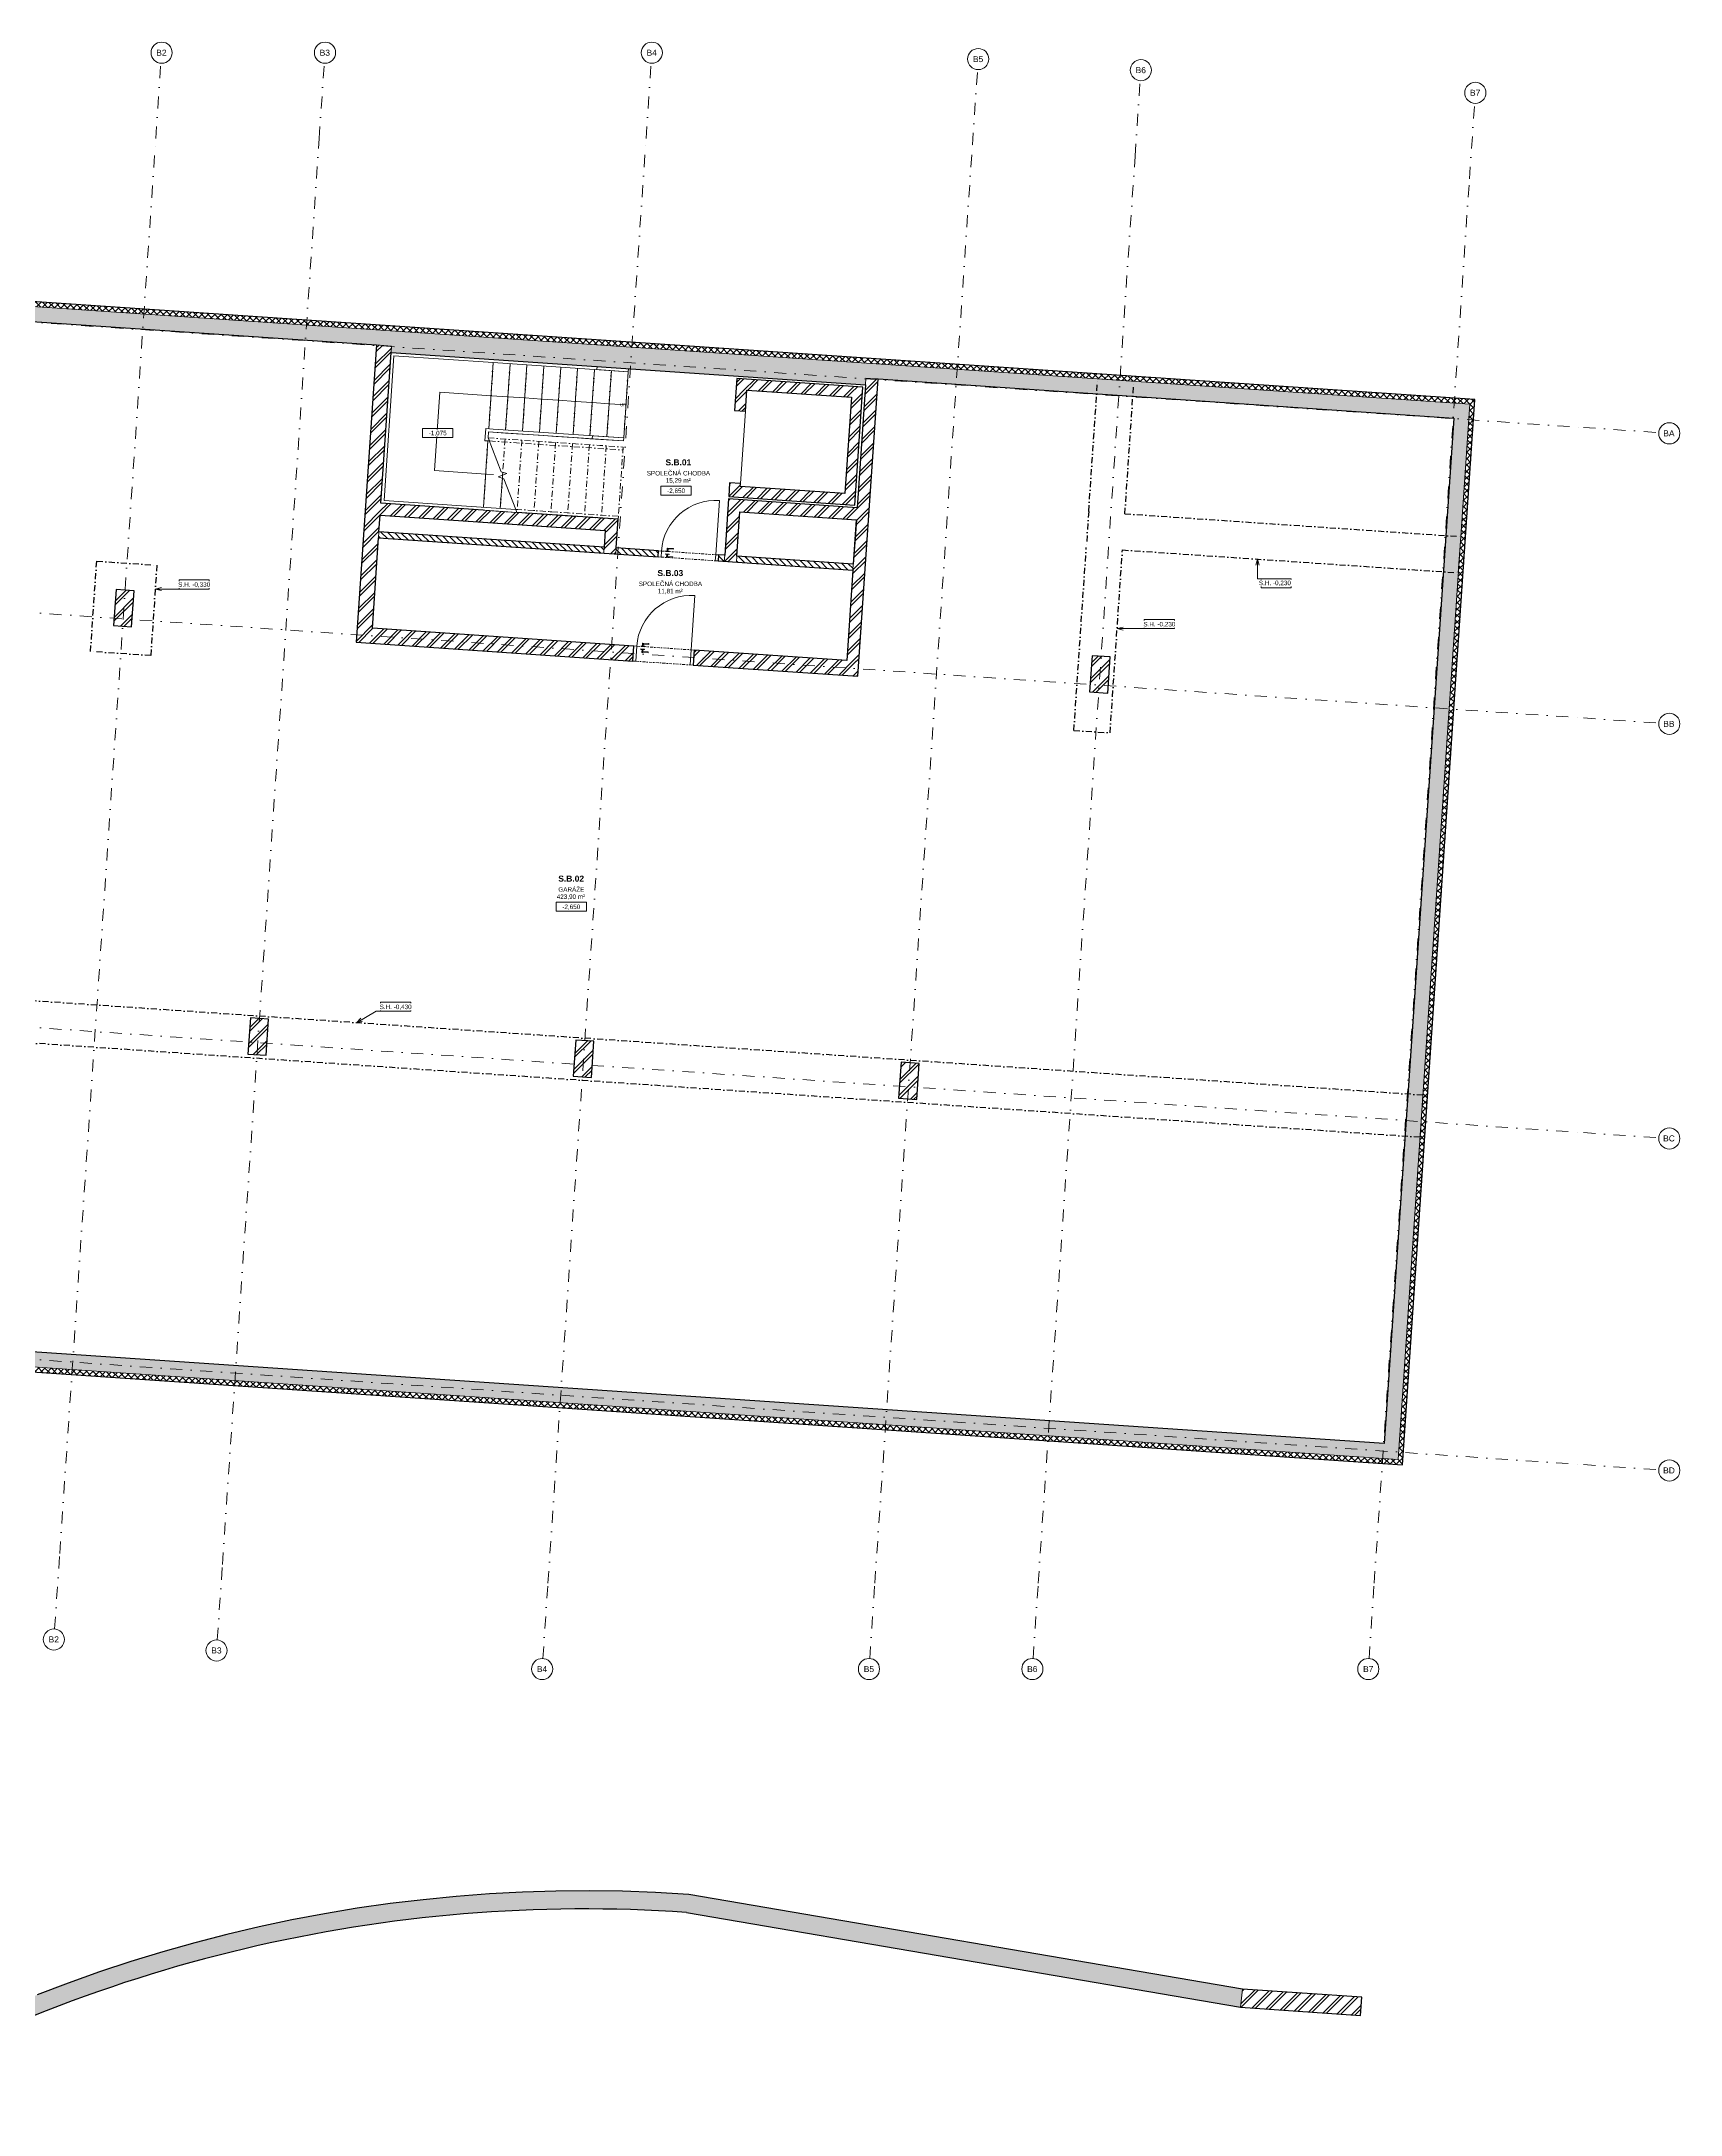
# Model space of a CAD drawing. Header units: millimetres. Extents: x -45447 to 28320, y -3247 to 72859.
# Drawn here: x 1163 to 28305, y 25982 to 60311 of the extents above; entities that cross this region are included whole.
import ezdxf

# ---------------------------------------------------------------- set-up
doc = ezdxf.new("R2010")
doc.units = ezdxf.units.MM
for name, pattern in [('HA_DashDot_10mm-S3mm', [500, 200, -150, 0, -150]), ('HA_DashDot_2_2mm-S0_6mm', [110, 50, -30, 0, -30]), ('HA_DashDot_4mm-S1mm', [200, 100, -50, 0, -50])]:
    doc.linetypes.add(name, pattern=pattern)
for name, color, linetype, lineweight in [('-UNDERLAY_A-AREA-____-IDEN', 252, 'Continuous', 9), ('-UNDERLAY_A-DOOR-____-OTLN', 252, 'Continuous', 9), ('-UNDERLAY_A-DOOR-FRAM-MCUT', 252, 'Continuous', 9), ('-UNDERLAY_A-FLOR-____-OTLN', 252, 'Continuous', 9), ('-UNDERLAY_A-FLOR-____-OVHD', 252, 'HA_DashDot_4mm-S1mm', 25), ('-UNDERLAY_A-FLOR-HRAL-MBND', 252, 'HA_DashDot_4mm-S1mm', 9), ('-UNDERLAY_A-FLOR-HRAL-OTLN', 252, 'Continuous', 9), ('-UNDERLAY_A-GENM-____-OTLN', 252, 'Continuous', 9), ('-UNDERLAY_A-WALL-____-MCUT', 252, 'Continuous', 9), ('-UNDERLAY_A-WALL-____-PATT', 252, 'Continuous', 25), ('-UNDERLAY_G-____-____-DIMS', 252, 'Continuous', 5), ('-UNDERLAY_I-WALL-____-MCUT', 252, 'Continuous', 25), ('-UNDERLAY_S-BEAM-____-OTLN', 252, 'Continuous', 9), ('-UNDERLAY_S-COLS-____-MCUT', 252, 'Continuous', 25), ('-UNDERLAY_S-COLS-____-OTLN', 252, 'Continuous', 9), ('-UNDERLAY_S-GRID-____-IDEN', 252, 'Continuous', 9), ('-UNDERLAY_S-GRID-____-OTLN', 252, 'Continuous', 5), ('-UNDERLAY_S-STRS-____-IDEN', 252, 'Continuous', 5), ('-UNDERLAY_S-STRS-____-MBND', 252, 'HA_DashDot_4mm-S1mm', 9), ('-UNDERLAY_S-STRS-____-OTLN', 252, 'Continuous', 9), ('A-DOOR-____-MCUT', 252, 'HA_DashDot_2_2mm-S0_6mm', 9), ('A-DOOR-____-OTLN', 252, 'Continuous', 9)]:
    doc.layers.add(name, color=color, linetype=linetype, lineweight=lineweight)
doc.styles.add('Arial', font='arial.ttf', dxfattribs={"height": 50})
doc.styles.add('Arial_1', font='arial.ttf', dxfattribs={"height": 100})
doc.styles.add('Arial_2', font='arial.ttf', dxfattribs={"height": 75})
doc.styles.add('Arial_B', font='arialbd.ttf', dxfattribs={"height": 100})
pattern_1 = [(45, (0, 0), (0, 106.06602), [75, -75]), (135, (0, 56.066), (-106.06602, 7e-15), [75, -75])]
pattern_2 = [(45, (0, 0), (-125.7236, 125.7236), []), (45, (0, 190.5), (-125.7236, 125.7236), [])]
pattern_3 = [(135, (0, 0), (-53.03301, -53.03301), [])]
pattern_4 = [(45, (0, 0), (-53.03301, 53.03301), []), (135, (0, 0), (-53.03301, -53.03301), [])]

# ---------------------------------------------------------------- blocks, each defined once
blk = doc.blocks.new('HA_sCO_Rectangle - 300X600-1467584-1PP')
at = {"layer": '-UNDERLAY_S-COLS-____-OTLN', "lineweight": 5}
h = blk.add_hatch(dxfattribs=at)
h.set_pattern_fill('FP_13', color=256, style=0, pattern_type=2)
h.set_pattern_definition([(48.883, (-1773.09, -44052.72), (-133.9489, 116.9211), []), (48.883, (-1785.99, -43862.66), (-133.9489, 116.9211), [])])
h.paths.add_polyline_path([(150, -300), (150, 300), (-150, 300), (-150, -300)])
at = {"layer": '-UNDERLAY_S-COLS-____-MCUT'}
for p, q in [((150, 300), (-150, 300)), ((-150, 300), (-150, -300)), ((150, -300), (150, 300)), ((-150, -300), (150, -300))]:
    blk.add_line(p, q, dxfattribs=at)
blk = doc.blocks.new('HA_sCO_Rectangle - 300X600-V10-1PP')
at = {"layer": '-UNDERLAY_S-COLS-____-OTLN', "lineweight": 5}
h = blk.add_hatch(dxfattribs=at)
h.set_pattern_fill('FP_14', color=256, style=0, pattern_type=2)
h.set_pattern_definition([(48.883, (-7173.09, -44052.72), (-133.9489, 116.9211), []), (48.883, (-7185.99, -43862.66), (-133.9489, 116.9211), [])])
h.paths.add_polyline_path([(150, -300), (150, 300), (-150, 300), (-150, -300)])
at = {"layer": '-UNDERLAY_S-COLS-____-MCUT'}
for p, q in [((150, 300), (-150, 300)), ((-150, 300), (-150, -300)), ((150, -300), (150, 300)), ((-150, -300), (150, -300))]:
    blk.add_line(p, q, dxfattribs=at)
blk = doc.blocks.new('HA_DR_Single_Swing_Solid - In_900x1970_SKLEP-V17-1PP')
at = {"layer": '-UNDERLAY_A-DOOR-FRAM-MCUT'}
for p, q in [((-500, 125), (-450, 125)), ((-450, 125), (-450, -125)), ((450, 125), (500, 125)), ((450, -125), (450, 125)), ((-450, -125), (-500, -125)), ((500, -125), (450, -125))]:
    blk.add_line(p, q, dxfattribs=at)
at = {"layer": 'A-DOOR-____-MCUT'}
for p, q in [((-450, 125), (450, 125)), ((-450, -125), (450, -125))]:
    blk.add_line(p, q, dxfattribs=at)
at = {"layer": 'A-DOOR-____-OTLN', "lineweight": 5}
blk.add_line((450, 1025), (450, 125), dxfattribs=at)
at = {"layer": 'A-DOOR-____-OTLN'}
for p, q in [((-380, 133), (-320, 133)), ((-380, 133), (-380, 125)), ((-320, 125), (-380, 125)), ((-380, 85), (-320, 85)), ((-380, 85), (-380, 77)), ((-320, 77), (-380, 77)), ((-358, 182), (-358, 133)), ((-255, 182), (-358, 182)), ((-358, 77), (-358, 28)), ((-358, 28), (-255, 28)), ((-343, 133), (-343, 168)), ((-343, 168), (-255, 168)), ((-343, 42), (-343, 77)), ((-255, 42), (-343, 42)), ((-320, 125), (-320, 133)), ((-320, 77), (-320, 85)), ((-255, 182), (-255, 168)), ((-255, 42), (-255, 28))]:
    blk.add_line(p, q, dxfattribs=at)
at = {"layer": 'A-DOOR-____-OTLN', "lineweight": 5}
blk.add_arc((450, 125), 900, 90, 180, dxfattribs=at)
at = {"layer": 'A-DOOR-____-OTLN'}
for points in [[(-343, 168), (-343, 168), (-343, 168), (-343, 168), (-343, 168), (-344, 169), (-344, 169), (-345, 170), (-345, 170), (-346, 171), (-347, 172), (-347, 172), (-348, 173), (-348, 173), (-349, 174), (-349, 174), (-350, 175), (-350, 175), (-350, 175), (-351, 176), (-351, 176), (-352, 177), (-352, 177), (-353, 178), (-353, 178), (-354, 179), (-354, 179), (-355, 180), (-355, 180), (-356, 181), (-356, 181), (-357, 182), (-357, 182), (-357, 182), (-358, 182), (-358, 182)], [(-358, 28), (-358, 28), (-357, 28), (-357, 28), (-357, 28), (-356, 29), (-356, 29), (-355, 30), (-355, 30), (-354, 31), (-353, 32), (-353, 32), (-352, 33), (-352, 33), (-351, 34), (-351, 34), (-350, 35), (-350, 35), (-350, 35), (-349, 36), (-349, 36), (-348, 37), (-348, 37), (-347, 38), (-347, 38), (-346, 39), (-346, 39), (-345, 40), (-345, 40), (-344, 41), (-344, 41), (-343, 42), (-343, 42), (-343, 42), (-343, 42), (-343, 42)]]:
    blk.add_open_spline(points, degree=3, knots=[0, 0, 0, 0, 0.083333, 0.125, 0.166667, 0.208333, 0.229167, 0.25, 0.291667, 0.333333, 0.354167, 0.375, 0.395833, 0.416667, 0.4375, 0.458333, 0.479167, 0.5, 0.520833, 0.541667, 0.5625, 0.583333, 0.604167, 0.625, 0.645833, 0.666667, 0.6875, 0.708333, 0.75, 0.770833, 0.791667, 0.833333, 0.875, 0.916667, 1, 1, 1, 1], dxfattribs=at)
blk = doc.blocks.new('HA_GM_Shaft_Rectangle _1_ - Default-1408814-1PP')
at = {"layer": '-UNDERLAY_A-GENM-____-OTLN'}
for p, q in [((0, -275), (0, 0)), ((0, 0), (3740, 0)), ((3740, 0), (3740, -275)), ((3740, -275), (0, -275))]:
    blk.add_line(p, q, dxfattribs=at)
blk = doc.blocks.new('HA_GM_Shaft_Rectangle _1_ - Default-1428400-1PP')
at = {"layer": '-UNDERLAY_A-GENM-____-OTLN'}
for p, q in [((0, -735), (0, 0)), ((0, 0), (1935, 0)), ((1935, 0), (1935, -735)), ((1935, -735), (0, -735))]:
    blk.add_line(p, q, dxfattribs=at)
blk = doc.blocks.new('Top Rail Type - Top Rail_Internal_-1408601-1PP')
at = {"layer": '-UNDERLAY_A-FLOR-HRAL-OTLN'}
for p, q in [((10360, 54877), (10364, 54927)), ((10364, 54927), (10883, 54891)), ((10879, 54842), (10360, 54877)), ((10883, 54891), (10879, 54842))]:
    blk.add_line(p, q, dxfattribs=at)
blk = doc.blocks.new('Top Rail Type - Top Rail_Internal_-V20-1PP')
at = {"layer": '-UNDERLAY_A-FLOR-HRAL-MBND'}
for p, q in [((9017, 52563), (10717, 52448)), ((9037, 52512), (10713, 52398)), ((10717, 52448), (10713, 52398))]:
    blk.add_line(p, q, dxfattribs=at)
at = {"layer": '-UNDERLAY_A-FLOR-HRAL-OTLN'}
for p, q in [((6952, 55158), (6783, 52665)), ((6999, 55105), (6836, 52711)), ((8648, 55043), (6952, 55158)), ((8644, 54993), (6999, 55105)), ((10879, 54842), (8644, 54993)), ((10883, 54891), (8648, 55043)), ((10879, 54842), (10883, 54891)), ((6783, 52665), (8199, 52569)), ((6836, 52711), (8203, 52618)), ((8199, 52569), (9037, 52512)), ((8203, 52618), (9017, 52563)), ((9037, 52512), (9017, 52563))]:
    blk.add_line(p, q, dxfattribs=at)
blk = doc.blocks.new('Top Rail Type - Top Rail_Internal_-1408617-1PP')
at = {"layer": '-UNDERLAY_A-FLOR-HRAL-OTLN'}
for p, q in [((10283, 53730), (10286, 53780)), ((10801, 53695), (10283, 53730)), ((10286, 53780), (10805, 53745)), ((10805, 53745), (10801, 53695))]:
    blk.add_line(p, q, dxfattribs=at)
blk = doc.blocks.new('Top Rail Type - Top Rail_Internal_-V21-1PP')
at = {"layer": '-UNDERLAY_A-FLOR-HRAL-MBND'}
for p, q in [((8560, 53746), (10795, 53594)), ((8580, 53695), (10791, 53545)), ((10795, 53594), (10791, 53545))]:
    blk.add_line(p, q, dxfattribs=at)
at = {"layer": '-UNDERLAY_A-FLOR-HRAL-OTLN'}
for p, q in [((8520, 53900), (8506, 53700)), ((8644, 53891), (8520, 53900)), ((8506, 53700), (8580, 53695)), ((8566, 53847), (8559, 53746)), ((8559, 53746), (8560, 53746)), ((8580, 53695), (8560, 53746)), ((8641, 53842), (8566, 53847)), ((10801, 53695), (8641, 53842)), ((10805, 53745), (8644, 53891)), ((10801, 53695), (10805, 53745))]:
    blk.add_line(p, q, dxfattribs=at)
blk = doc.blocks.new('HA_sCO_Rectangle - 300X600-V22-1PP')
at = {"layer": '-UNDERLAY_S-COLS-____-OTLN', "lineweight": 5}
h = blk.add_hatch(dxfattribs=at)
h.set_pattern_fill('FP_16', color=256, style=0, pattern_type=2)
h.set_pattern_definition([(48.883, (-12573.09, -44052.72), (-133.9489, 116.9211), []), (48.883, (-12585.99, -43862.66), (-133.9489, 116.9211), [])])
h.paths.add_polyline_path([(150, -300), (150, 300), (-150, 300), (-150, -300)])
at = {"layer": '-UNDERLAY_S-COLS-____-MCUT'}
for p, q in [((150, 300), (-150, 300)), ((-150, 300), (-150, -300)), ((150, -300), (150, 300)), ((-150, -300), (150, -300))]:
    blk.add_line(p, q, dxfattribs=at)
blk = doc.blocks.new('HA_sCO_Rectangle - 300X600-V23-1PP')
at = {"layer": '-UNDERLAY_S-COLS-____-OTLN', "lineweight": 5}
h = blk.add_hatch(dxfattribs=at)
h.set_pattern_fill('FP_17', color=256, style=0, pattern_type=2)
h.set_pattern_definition([(48.883, (-15273.1, -50981.25), (-133.9489, 116.92107), []), (48.883, (-15286, -50791.19), (-133.9489, 116.92107), [])])
h.paths.add_polyline_path([(150, -300), (150, 300), (-150, 300), (-150, -300)])
at = {"layer": '-UNDERLAY_S-COLS-____-MCUT'}
for p, q in [((150, 300), (-150, 300)), ((-150, 300), (-150, -300)), ((150, -300), (150, 300)), ((-150, -300), (150, -300))]:
    blk.add_line(p, q, dxfattribs=at)
blk = doc.blocks.new('HA_sCO_Rectangle - 300X600-V24-1PP')
at = {"layer": '-UNDERLAY_S-COLS-____-OTLN', "lineweight": 5}
h = blk.add_hatch(dxfattribs=at)
h.set_pattern_fill('FP_18', color=256, style=0, pattern_type=2)
h.set_pattern_definition([(48.883, (926.9, -50981.25), (-133.9489, 116.92107), []), (48.883, (914, -50791.19), (-133.9489, 116.92107), [])])
h.paths.add_polyline_path([(150, -300), (150, 300), (-150, 300), (-150, -300)])
at = {"layer": '-UNDERLAY_S-COLS-____-MCUT'}
for p, q in [((150, 300), (-150, 300)), ((-150, 300), (-150, -300)), ((150, -300), (150, 300)), ((-150, -300), (150, -300))]:
    blk.add_line(p, q, dxfattribs=at)
blk = doc.blocks.new('HA_DR_Single_Swing_Solid - In_900x2100_sklenene-1432133-1PP')
at = {"layer": '-UNDERLAY_A-DOOR-FRAM-MCUT'}
for p, q in [((-500, -50), (-500, 50)), ((-500, 50), (-450, 50)), ((-450, 50), (-450, -50)), ((450, 50), (500, 50)), ((450, -50), (450, 50)), ((500, 50), (500, -50)), ((-450, -50), (-500, -50)), ((500, -50), (450, -50))]:
    blk.add_line(p, q, dxfattribs=at)
at = {"layer": 'A-DOOR-____-MCUT'}
for p, q in [((-450, 50), (450, 50)), ((-450, -50), (450, -50))]:
    blk.add_line(p, q, dxfattribs=at)
at = {"layer": 'A-DOOR-____-OTLN', "lineweight": 5}
blk.add_line((450, 950), (450, 50), dxfattribs=at)
at = {"layer": 'A-DOOR-____-OTLN'}
for p, q in [((-380, 58), (-320, 58)), ((-380, 58), (-380, 50)), ((-320, 50), (-380, 50)), ((-380, 10), (-320, 10)), ((-380, 10), (-380, 2)), ((-320, 2), (-380, 2)), ((-358, 107), (-358, 58)), ((-255, 107), (-358, 107)), ((-358, 2), (-358, -47)), ((-343, 58), (-343, 93)), ((-343, 93), (-255, 93)), ((-343, -33), (-343, 2)), ((-320, 50), (-320, 58)), ((-320, 2), (-320, 10)), ((-255, 107), (-255, 93)), ((-358, -47), (-255, -47)), ((-255, -33), (-343, -33)), ((-255, -33), (-255, -47))]:
    blk.add_line(p, q, dxfattribs=at)
at = {"layer": 'A-DOOR-____-OTLN', "lineweight": 5}
blk.add_arc((450, 50), 900, 90, 180, dxfattribs=at)
at = {"layer": 'A-DOOR-____-OTLN'}
for points in [[(-343, 93), (-343, 93), (-343, 93), (-343, 93), (-343, 93), (-344, 94), (-344, 94), (-345, 95), (-345, 95), (-346, 96), (-347, 97), (-347, 97), (-348, 98), (-348, 98), (-349, 99), (-349, 99), (-350, 100), (-350, 100), (-350, 100), (-351, 101), (-351, 101), (-352, 102), (-352, 102), (-353, 103), (-353, 103), (-354, 104), (-354, 104), (-355, 105), (-355, 105), (-356, 106), (-356, 106), (-357, 107), (-357, 107), (-357, 107), (-358, 107), (-358, 107)], [(-358, -47), (-358, -47), (-357, -47), (-357, -47), (-357, -47), (-356, -46), (-356, -46), (-355, -45), (-355, -45), (-354, -44), (-353, -43), (-353, -43), (-352, -42), (-352, -42), (-351, -41), (-351, -41), (-350, -40), (-350, -40), (-350, -40), (-349, -39), (-349, -39), (-348, -38), (-348, -38), (-347, -37), (-347, -37), (-346, -36), (-346, -36), (-345, -35), (-345, -35), (-344, -34), (-344, -34), (-343, -33), (-343, -33), (-343, -33), (-343, -33), (-343, -33)]]:
    blk.add_open_spline(points, degree=3, knots=[0, 0, 0, 0, 0.083333, 0.125, 0.166667, 0.208333, 0.229167, 0.25, 0.291667, 0.333333, 0.354167, 0.375, 0.395833, 0.416667, 0.4375, 0.458333, 0.479167, 0.5, 0.520833, 0.541667, 0.5625, 0.583333, 0.604167, 0.625, 0.645833, 0.666667, 0.6875, 0.708333, 0.75, 0.770833, 0.791667, 0.833333, 0.875, 0.916667, 1, 1, 1, 1], dxfattribs=at)
blk = doc.blocks.new('Grid - Radius 3_5mm-353793-1PP')
at = {"layer": '-UNDERLAY_S-GRID-____-IDEN'}
blk.add_circle((0, 0), 3.5, dxfattribs=at)
blk = doc.blocks.new('Spot Elevations - Generic-448778-1PP')
at = {"layer": '-UNDERLAY_G-____-____-DIMS', "lineweight": 9}
for p, q in [((-5, 0), (-5, 3)), ((-5, 3), (5, 3)), ((5, 0), (-5, 0)), ((5, 3), (5, 0))]:
    blk.add_line(p, q, dxfattribs=at)

msp = doc.modelspace()

# ---------------------------------------------------------------- hatches: boundary and pattern name
at = {"layer": '-UNDERLAY_A-WALL-____-PATT', "lineweight": 5}
h = msp.add_hatch(dxfattribs=at)
h.set_pattern_fill('FP_15', color=256, style=0, pattern_type=2)
h.set_pattern_definition(pattern_4)
h.paths.add_polyline_path([(24895, 54302), (24900, 54381), (-2936, 56271), (-2941, 56191), (24815, 54307)])
h = msp.add_hatch(dxfattribs=at)
h.set_pattern_fill('FP_2', color=256, style=0, pattern_type=2)
h.set_pattern_definition(pattern_1)
h.paths.add_polyline_path([(6959, 55268), (6976, 55518), (-2692, 56174), (-2709, 55924), (6710, 55285)])
h = msp.add_hatch(dxfattribs=at)
h.set_pattern_fill('FP_1', color=256, style=0, pattern_type=2)
h.set_pattern_definition(pattern_2)
h.paths.add_polyline_path([(6625, 50345), (6959, 55268), (6710, 55285), (6376, 50362)])
h = msp.add_hatch(dxfattribs=at)
h.set_pattern_fill('FP_2', color=256, style=0, pattern_type=2)
h.set_pattern_definition(pattern_1)
h.paths.add_polyline_path([(14809, 54625), (14833, 54985), (6976, 55518), (6952, 55159), (10363, 54927)])
h = msp.add_hatch(dxfattribs=at)
h.set_pattern_fill('FP_2', color=256, style=0, pattern_type=2)
h.set_pattern_definition(pattern_1)
h.paths.add_polyline_path([(24798, 54058), (24815, 54307), (14833, 54985), (14816, 54735), (24549, 54075)])
h = msp.add_hatch(dxfattribs=at)
h.set_pattern_fill('FP_1', color=256, style=0, pattern_type=2)
h.set_pattern_definition(pattern_2)
h.paths.add_polyline_path([(14574, 54421), (14586, 54600), (12676, 54730), (12664, 54550), (12843, 54538)])
h = msp.add_hatch(dxfattribs=at)
h.set_pattern_fill('FP_1', color=256, style=0, pattern_type=2)
h.set_pattern_definition(pattern_2)
h.paths.add_polyline_path([(14633, 52633), (14766, 54588), (14586, 54600), (14454, 52645)])
h = msp.add_hatch(dxfattribs=at)
h.set_pattern_fill('FP_1', color=256, style=0, pattern_type=2)
h.set_pattern_definition(pattern_2)
h.paths.add_polyline_path([(14698, 50047), (15016, 54722), (14816, 54735), (14499, 50061)])
h = msp.add_hatch(dxfattribs=at)
h.set_pattern_fill('FP_1', color=256, style=0, pattern_type=2)
h.set_pattern_definition(pattern_2)
h.paths.add_polyline_path([(12723, 52762), (12738, 52992), (12559, 53004), (12543, 52775)])
h.paths.add_polyline_path([(12819, 54189), (12843, 54538), (12664, 54550), (12640, 54201)])
h = msp.add_hatch(dxfattribs=at)
h.set_pattern_fill('FP_15', color=256, style=0, pattern_type=2)
h.set_pattern_definition(pattern_4)
h.paths.add_polyline_path([(23703, 36742), (24895, 54302), (24815, 54307), (23623, 36747)])
h = msp.add_hatch(dxfattribs=at)
h.set_pattern_fill('FP_2', color=256, style=0, pattern_type=2)
h.set_pattern_definition(pattern_1)
h.paths.add_polyline_path([(23646, 37077), (24798, 54058), (24549, 54075), (23396, 37094)])
h = msp.add_hatch(dxfattribs=at)
h.set_pattern_fill('FP_1', color=256, style=0, pattern_type=2)
h.set_pattern_definition(pattern_2)
h.paths.add_polyline_path([(14454, 52645), (14466, 52824), (12735, 52942), (12723, 52762), (13457, 52712)])
h = msp.add_hatch(dxfattribs=at)
h.set_pattern_fill('FP_1', color=256, style=0, pattern_type=2)
h.set_pattern_definition(pattern_2)
h.paths.add_polyline_path([(10700, 52198), (10713, 52398), (6782, 52664), (6769, 52465), (10500, 52212)])
h = msp.add_hatch(dxfattribs=at)
h.set_pattern_fill('FP_1', color=256, style=0, pattern_type=2)
h.set_pattern_definition(pattern_2)
h.paths.add_polyline_path([(12670, 51688), (12726, 52522), (12527, 52535), (12470, 51702)])
h = msp.add_hatch(dxfattribs=at)
h.set_pattern_fill('FP_1', color=256, style=0, pattern_type=2)
h.set_pattern_definition(pattern_2)
h.paths.add_polyline_path([(14657, 52390), (14670, 52590), (12540, 52735), (12527, 52535), (13457, 52472)])
h = msp.add_hatch(dxfattribs=at)
h.set_pattern_fill('FP_3', color=256, style=0, pattern_type=2)
h.set_pattern_definition(pattern_3)
h.paths.add_polyline_path([(10475, 51837), (10482, 51937), (6750, 52190), (6743, 52091), (9054, 51934)])
h = msp.add_hatch(dxfattribs=at)
h.set_pattern_fill('FP_1', color=256, style=0, pattern_type=2)
h.set_pattern_definition(pattern_2)
h.paths.add_polyline_path([(10674, 51824), (10700, 52198), (10500, 52212), (10475, 51837)])
h = msp.add_hatch(dxfattribs=at)
h.set_pattern_fill('FP_3', color=256, style=0, pattern_type=2)
h.set_pattern_definition(pattern_3)
h.paths.add_polyline_path([(12470, 51702), (12477, 51802), (12377, 51809), (12371, 51709)])
h.paths.add_polyline_path([(11373, 51776), (11380, 51876), (10681, 51924), (10674, 51824), (11256, 51784)])
h = msp.add_hatch(dxfattribs=at)
h.set_pattern_fill('FP_3', color=256, style=0, pattern_type=2)
h.set_pattern_definition(pattern_3)
h.paths.add_polyline_path([(14600, 51557), (14607, 51657), (12677, 51788), (12670, 51688), (13457, 51635)])
h = msp.add_hatch(dxfattribs=at)
h.set_pattern_fill('FP_1', color=256, style=0, pattern_type=2)
h.set_pattern_definition(pattern_2)
h.paths.add_polyline_path([(14681, 49798), (14698, 50047), (11970, 50233), (11953, 49983), (13457, 49881)])
h.paths.add_polyline_path([(10955, 50051), (10972, 50300), (6642, 50594), (6625, 50345), (10155, 50105)])
h = msp.add_hatch(dxfattribs=at)
h.set_pattern_fill('FP_2', color=256, style=0, pattern_type=2)
h.set_pattern_definition(pattern_1)
h.paths.add_polyline_path([(23629, 36827), (23646, 37077), (-4111, 38960), (-4127, 38711), (9054, 37816)])
h = msp.add_hatch(dxfattribs=at)
h.set_pattern_fill('FP_15', color=256, style=0, pattern_type=2)
h.set_pattern_definition(pattern_4)
h.paths.add_polyline_path([(23623, 36747), (23629, 36827), (-4207, 38716), (-4213, 38637), (9054, 37736)])
h = msp.add_hatch(dxfattribs=at)
h.set_pattern_fill('FP_2', color=256, style=0, pattern_type=2)
h.set_pattern_definition(pattern_1)
h.paths.add_polyline_path([(-2282, 25982), (-1809, 26255), (-1330, 26516), (-845, 26768), (-355, 27008), (141, 27237), (641, 27455), (1146, 27662), (1656, 27858), (2170, 28042), (2688, 28214), (3210, 28375), (3735, 28525), (4263, 28663), (4794, 28788), (5328, 28902), (5864, 29005), (6403, 29095), (6943, 29173), (7485, 29239), (8028, 29293), (8573, 29334), (9118, 29364), (9663, 29382), (10209, 29387), (10755, 29380), (11301, 29361), (11846, 29330), (11882, 29628), (11332, 29660), (10782, 29679), (10231, 29687), (9681, 29682), (9131, 29665), (8581, 29636), (8032, 29594), (7484, 29540), (6937, 29475), (6393, 29397), (5849, 29307), (5308, 29205), (4770, 29090), (4234, 28964), (3701, 28827), (3171, 28677), (2645, 28516), (2122, 28343), (1604, 28158), (1089, 27962), (579, 27755), (74, 27536), (-426, 27306), (-921, 27065), (-1411, 26813), (-1894, 26551), (-2407, 26257), (-2441, 26237)])
h = msp.add_hatch(dxfattribs=at)
h.set_pattern_fill('FP_2', color=256, style=0, pattern_type=2)
h.set_pattern_definition(pattern_1)
h.paths.add_polyline_path([(21019, 27759), (21054, 28057), (11882, 29628), (11846, 29330)])
h = msp.add_hatch(dxfattribs=at)
h.set_pattern_fill('FP_1', color=256, style=0, pattern_type=2)
h.set_pattern_definition(pattern_2)
h.paths.add_polyline_path([(23005, 27625), (23025, 27924), (21054, 28057), (21019, 27759)])

# ---------------------------------------------------------------- linework, layer by layer
at = {"layer": '-UNDERLAY_A-FLOR-____-OTLN'}
msp.add_line((12738, 52992), (12819, 54189), dxfattribs=at)
at = {"layer": '-UNDERLAY_A-FLOR-____-OVHD'}
for p, q in [((18505, 52530), (18654, 54725)), ((19104, 52490), (19253, 54685)), ((18505, 52530), (18465, 51932)), ((19104, 52490), (24666, 52112)), ((18259, 48902), (18465, 51932)), ((18858, 48862), (19063, 51891)), ((19063, 51891), (24625, 51513)), ((1975, 50209), (2077, 51706)), ((2077, 51706), (3074, 51638)), ((3074, 51638), (2973, 50142)), ((2973, 50142), (1975, 50209)), ((18259, 48902), (18858, 48862)), ((24038, 42863), (-3718, 44747)), ((23991, 42165), (-3765, 44049))]:
    msp.add_line(p, q, dxfattribs=at)
at = {"layer": '-UNDERLAY_A-WALL-____-MCUT', "lineweight": 25}
for p, q in [((24900, 54381), (-3016, 56276)), ((23703, 36742), (24900, 54381)), ((-4213, 38637), (23703, 36742))]:
    msp.add_line(p, q, dxfattribs=at)
at = {"layer": '-UNDERLAY_A-WALL-____-MCUT'}
for p, q in [((24815, 54307), (-2941, 56191)), ((6959, 55268), (6710, 55285)), ((6959, 55268), (6952, 55159)), ((14809, 54625), (14816, 54735)), ((15016, 54722), (14816, 54735)), ((23629, 36827), (24815, 54307)), ((6750, 52190), (6743, 52091)), ((10475, 51837), (10482, 51937)), ((10681, 51924), (10674, 51824)), ((12470, 51702), (12477, 51802)), ((12677, 51788), (12670, 51688)), ((14600, 51557), (14607, 51657)), ((-4127, 38711), (23629, 36827)), ((21019, 27759), (21054, 28057))]:
    msp.add_line(p, q, dxfattribs=at)
at = {"layer": '-UNDERLAY_G-____-____-DIMS', "lineweight": 9}
for p, q in [((21300, 51739), (21274, 51639)), ((21300, 51739), (21327, 51639)), ((21300, 51739), (21300, 51413)), ((3048, 51244), (3148, 51271)), ((3048, 51244), (3148, 51218)), ((3048, 51244), (3623, 51244)), ((3623, 51244), (3691, 51244)), ((21300, 51413), (21608, 51413)), ((18975, 50588), (19075, 50614)), ((18975, 50588), (19075, 50561)), ((18975, 50588), (19493, 50588)), ((19493, 50588), (19674, 50588)), ((6377, 44062), (6706, 44252)), ((6377, 44062), (6450, 44135)), ((6377, 44062), (6477, 44089)), ((6706, 44252), (7027, 44252))]:
    msp.add_line(p, q, dxfattribs=at)
at = {"layer": '-UNDERLAY_I-WALL-____-MCUT'}
for p, q in [((-2709, 55924), (6710, 55285)), ((6710, 55285), (6376, 50362)), ((6782, 52664), (6952, 55159)), ((6952, 55159), (14809, 54625)), ((12676, 54730), (12640, 54201)), ((14766, 54588), (12676, 54730)), ((14633, 52633), (14766, 54588)), ((14809, 54625), (14670, 52590)), ((14681, 49798), (15016, 54722)), ((15016, 54722), (24549, 54075)), ((12819, 54189), (12843, 54538)), ((12843, 54538), (14574, 54421)), ((14574, 54421), (14466, 52824)), ((12640, 54201), (12819, 54189)), ((24549, 54075), (23396, 37094)), ((12559, 53004), (12543, 52775)), ((12738, 52992), (12559, 53004)), ((12735, 52942), (12738, 52992)), ((14466, 52824), (12735, 52942)), ((8478, 52549), (6782, 52664)), ((12540, 52735), (12477, 51802)), ((14670, 52590), (12540, 52735)), ((12543, 52775), (14633, 52633)), ((6750, 52190), (6769, 52465)), ((10482, 51937), (6750, 52190)), ((6769, 52465), (10500, 52212)), ((10713, 52398), (9037, 52511)), ((10500, 52212), (10482, 51937)), ((10681, 51924), (10713, 52398)), ((12677, 51788), (12726, 52522)), ((12726, 52522), (14657, 52390)), ((14657, 52390), (14607, 51657)), ((6642, 50594), (6743, 52091)), ((6743, 52091), (11373, 51776)), ((11380, 51876), (10681, 51924)), ((11373, 51776), (11380, 51876)), ((12377, 51809), (12371, 51709)), ((12371, 51709), (14600, 51557)), ((12477, 51802), (12377, 51809)), ((14607, 51657), (12677, 51788)), ((14600, 51557), (14499, 50061)), ((10972, 50300), (6642, 50594)), ((6376, 50362), (10955, 50051)), ((10955, 50051), (10972, 50300)), ((11970, 50233), (11953, 49983)), ((14499, 50061), (11970, 50233)), ((11953, 49983), (14681, 49798)), ((23396, 37094), (-3861, 38944)), ((21054, 28057), (11882, 29628)), ((11846, 29330), (21019, 27759)), ((23025, 27924), (21054, 28057)), ((23005, 27625), (23025, 27924)), ((21019, 27759), (23005, 27625))]:
    msp.add_line(p, q, dxfattribs=at)
at = {"layer": '-UNDERLAY_I-WALL-____-MCUT', "flags": 128}
msp.add_lwpolyline([(11882, 29628), (11332, 29660), (10782, 29679), (10231, 29687), (9681, 29682), (9131, 29665), (8581, 29636), (8032, 29594), (7484, 29540), (6937, 29475), (6393, 29397), (5849, 29307), (5308, 29205), (4770, 29090), (4234, 28964), (3701, 28827), (3171, 28677), (2645, 28516), (2122, 28343), (1604, 28158), (1089, 27962)], dxfattribs=at)
at = {"layer": '-UNDERLAY_I-WALL-____-MCUT'}
msp.add_arc((10175, 4895), 24492, 86.0892, 120.5718, dxfattribs=at)
at = {"layer": '-UNDERLAY_S-BEAM-____-OTLN'}
for p, q in [((19253, 54685), (18654, 54725)), ((24625, 51513), (24666, 52112)), ((23991, 42165), (24038, 42863))]:
    msp.add_line(p, q, dxfattribs=at)
at = {"layer": '-UNDERLAY_S-GRID-____-OTLN', "linetype": 'HA_DashDot_10mm-S3mm', "lineweight": 9}
for p, q in [((3055, 58703), (3140, 59950)), ((5761, 58703), (5846, 59950)), ((11174, 58703), (11258, 59950)), ((16579, 58597), (16664, 59844)), ((19273, 58414), (19357, 59661)), ((24810, 58038), (24895, 59285)), ((1465, 35271), (3055, 58703)), ((4159, 35088), (5761, 58703)), ((9550, 34781), (11174, 58703)), ((14963, 34781), (16579, 58597)), ((17669, 34781), (19273, 58414)), ((23232, 34781), (24810, 58038)), ((-5165, 56081), (26697, 53919)), ((26697, 53919), (27944, 53834)), ((-5189, 51272), (26697, 49108)), ((26697, 49108), (27944, 49023)), ((-5189, 44406), (26697, 42242)), ((26697, 42242), (27944, 42157)), ((-5189, 38908), (26697, 36744)), ((26697, 36744), (27944, 36660)), ((1380, 34024), (1465, 35271)), ((4074, 33841), (4159, 35088)), ((9466, 33533), (9550, 34781)), ((14878, 33533), (14963, 34781)), ((17584, 33533), (17669, 34781)), ((23147, 33533), (23232, 34781))]:
    msp.add_line(p, q, dxfattribs=at)
at = {"layer": '-UNDERLAY_S-STRS-____-MBND'}
for p, q in [((8560, 53746), (10795, 53595)), ((8839, 53728), (8802, 53179)), ((8839, 53728), (8802, 53179)), ((9118, 53709), (9037, 52511)), ((9118, 53709), (9037, 52511)), ((9398, 53690), (9317, 52492)), ((9398, 53690), (9317, 52492)), ((9677, 53671), (9596, 52473)), ((9677, 53671), (9596, 52473)), ((9957, 53652), (9875, 52454)), ((9957, 53652), (9875, 52454)), ((10236, 53633), (10155, 52435)), ((10236, 53633), (10155, 52435)), ((10515, 53614), (10434, 52416)), ((10515, 53614), (10434, 52416)), ((10795, 53595), (10713, 52398)), ((8798, 53129), (8795, 53079)), ((8798, 53129), (8795, 53079)), ((9037, 52511), (10713, 52398))]:
    msp.add_line(p, q, dxfattribs=at)
at = {"layer": '-UNDERLAY_S-STRS-____-MBND', "linetype": 'Continuous', "lineweight": 5}
for p, q in [((8776, 53187), (8560, 53746)), ((8725, 53101), (8871, 53157)), ((8821, 53071), (8725, 53101)), ((8871, 53157), (8776, 53187)), ((9017, 52563), (8821, 53071))]:
    msp.add_line(p, q, dxfattribs=at)
at = {"layer": '-UNDERLAY_S-STRS-____-OTLN'}
for p, q in [((8570, 53897), (8644, 54993)), ((8849, 53878), (8924, 54974)), ((9129, 53859), (9203, 54955)), ((9408, 53840), (9482, 54936)), ((9687, 53821), (9762, 54917)), ((9967, 53802), (10041, 54898)), ((10246, 53783), (10321, 54879)), ((10525, 53764), (10600, 54860)), ((10805, 53745), (10879, 54842)), ((8556, 53696), (8482, 52600)), ((8560, 53746), (8567, 53846)), ((8846, 53827), (8567, 53846)), ((9125, 53808), (8846, 53827)), ((9405, 53789), (9125, 53808)), ((9684, 53770), (9405, 53789)), ((9963, 53751), (9684, 53770)), ((10243, 53732), (9963, 53751)), ((10522, 53714), (10243, 53732)), ((10801, 53695), (10522, 53714)), ((8795, 53079), (8761, 52581)), ((8802, 53179), (8798, 53129)), ((8478, 52549), (8758, 52530)), ((8758, 52530), (9037, 52511))]:
    msp.add_line(p, q, dxfattribs=at)
at = {"layer": '-UNDERLAY_S-STRS-____-OTLN', "linetype": 'HA_DashDot_4mm-S1mm'}
for p, q in [((8570, 53897), (8644, 54993)), ((8849, 53878), (8924, 54974)), ((9129, 53859), (9203, 54955)), ((9408, 53840), (9482, 54936)), ((9687, 53821), (9762, 54917)), ((9967, 53802), (10041, 54898)), ((10246, 53783), (10321, 54879)), ((10525, 53764), (10600, 54860)), ((10805, 53745), (10879, 54842)), ((8556, 53696), (8482, 52600)), ((8795, 53079), (8761, 52581)), ((8802, 53179), (8798, 53129))]:
    msp.add_line(p, q, dxfattribs=at)
at = {"layer": '-UNDERLAY_S-STRS-____-OTLN', "lineweight": 5}
for p, q in [((7759, 54502), (7671, 53205)), ((8607, 54445), (7759, 54502)), ((8887, 54426), (8607, 54445)), ((9166, 54407), (8887, 54426)), ((9445, 54388), (9166, 54407)), ((9725, 54369), (9445, 54388)), ((10004, 54350), (9725, 54369)), ((10283, 54331), (10004, 54350)), ((10563, 54312), (10283, 54331)), ((10842, 54293), (10563, 54312)), ((7671, 53205), (8519, 53148)), ((8519, 53148), (8649, 53139))]:
    msp.add_line(p, q, dxfattribs=at)

# ---------------------------------------------------------------- block references
at = {"layer": '-UNDERLAY_A-DOOR-____-OTLN', "rotation": 356.1172724189428}
for name, p in [('HA_DR_Single_Swing_Solid - In_900x2100_sklenene-1432133-1PP', (11875, 51792)), ('HA_DR_Single_Swing_Solid - In_900x1970_SKLEP-V17-1PP', (11462, 50142))]:
    msp.add_blockref(name, p, dxfattribs=at)
at = {"layer": '-UNDERLAY_A-FLOR-HRAL-OTLN'}
for name in ['Top Rail Type - Top Rail_Internal_-V20-1PP', 'Top Rail Type - Top Rail_Internal_-1408601-1PP', 'Top Rail Type - Top Rail_Internal_-V21-1PP', 'Top Rail Type - Top Rail_Internal_-1408617-1PP']:
    msp.add_blockref(name, (0, 0), dxfattribs=at)
at = {"layer": '-UNDERLAY_A-GENM-____-OTLN', "lineweight": 5, "rotation": 356.1172724189428}
for name, p in [('HA_GM_Shaft_Rectangle _1_ - Default-1408814-1PP', (6769, 52465)), ('HA_GM_Shaft_Rectangle _1_ - Default-1428400-1PP', (12726, 52522))]:
    msp.add_blockref(name, p, dxfattribs=at)
at = {"layer": '-UNDERLAY_G-____-____-DIMS', "lineweight": 9, "xscale": 49.99999999999998, "yscale": 49.99999999999998, "zscale": 49.99999999999998}
for p in [(7724, 53753), (11672, 52798), (9936, 45909)]:
    msp.add_blockref('Spot Elevations - Generic-448778-1PP', p, dxfattribs=at)
at = {"layer": '-UNDERLAY_G-____-____-DIMS', "lineweight": 9, "extrusion": (0, 0, -1), "xscale": 49.99999999999998, "yscale": 49.99999999999998, "zscale": 49.99999999999998}
for p in [(-3691, 51244), (-19674, 50588), (-7027, 44252)]:
    msp.add_blockref('Spot Elevations - Generic-448778-1PP', p, dxfattribs=at)
at = {"layer": '-UNDERLAY_G-____-____-DIMS', "lineweight": 9, "xscale": 49.99999999999998, "yscale": 49.99999999999998, "zscale": 49.99999999999998, "rotation": 180}
msp.add_blockref('Spot Elevations - Generic-448778-1PP', (21608, 51413), dxfattribs=at)
at = {"layer": '-UNDERLAY_S-COLS-____-OTLN', "rotation": 356.1172724189433}
for name, p in [('HA_sCO_Rectangle - 300X600-V24-1PP', (2527, 50927)), ('HA_sCO_Rectangle - 300X600-V23-1PP', (18690, 49830)), ('HA_sCO_Rectangle - 300X600-1467584-1PP', (4752, 43832)), ('HA_sCO_Rectangle - 300X600-V10-1PP', (10140, 43466)), ('HA_sCO_Rectangle - 300X600-V22-1PP', (15527, 43100))]:
    msp.add_blockref(name, p, dxfattribs=at)
at = {"layer": '-UNDERLAY_S-GRID-____-IDEN', "xscale": 49.99999999999998, "yscale": 49.99999999999998, "zscale": 49.99999999999998}
for p, rotation in [((3152, 60125), 356.1172724189428), ((5858, 60125), 356.1172724189428), ((11270, 60125), 356.1172724189428), ((16675, 60019), 356.1172724189428), ((19369, 59836), 356.1172724189428), ((24907, 59460), 356.1172724189428), ((28119, 53822), 266.1172724189428), ((28119, 49011), 266.1172724189428), ((28119, 42145), 266.1172724189428), ((28119, 36648), 266.1172724189428), ((1368, 33849), 356.1172724189428), ((4062, 33666), 356.1172724189428), ((9454, 33359), 356.1172724189428), ((14866, 33359), 356.1172724189428), ((17572, 33359), 356.1172724189428), ((23135, 33359), 356.1172724189428)]:
    msp.add_blockref('Grid - Radius 3_5mm-353793-1PP', p, dxfattribs=dict(at, rotation=rotation))

# ---------------------------------------------------------------- texts
at = {"layer": '-UNDERLAY_A-AREA-____-IDEN', "lineweight": 5, "attachment_point": 1}
for s, insert, char_height, width, style in [('S.B.01', (11496, 53391), 100, 529.11, 'Arial_B'), ('ČNÁ CHODBA', (11537, 53199), 75, 849.79, 'Arial_2'), ('SPOLE', (11186, 53199), 75, 424.89, 'Arial_2'), ('15,29 m²', (11501, 53080), 75, 513.08, 'Arial_2'), ('S.B.03', (11363, 51558), 100, 529.11, 'Arial_B'), ('SPOLE', (11053, 51367), 75, 424.89, 'Arial_2'), ('11,81 m²', (11368, 51247), 75, 513.08, 'Arial_2'), ('ČNÁ CHODBA', (11404, 51367), 75, 849.79, 'Arial_2'), ('S.B.02', (9721, 46498), 100, 529.11, 'Arial_B'), ('423,90 m²', (9696, 46187), 75, 585.23, 'Arial_2'), ('GARÁŽE', (9722, 46306), 75, 525.11, 'Arial_2')]:
    msp.add_mtext(s, dxfattribs=dict(at, insert=insert, char_height=char_height, width=width, style=style))
at = {"layer": '-UNDERLAY_S-GRID-____-IDEN', "lineweight": 5, "char_height": 100, "attachment_point": 1, "style": 'Arial_1'}
for s, insert, width in [('B2', (3064, 60175), 212.45), ('B3', (5770, 60175), 212.45), ('B4', (11183, 60175), 212.45), ('B5', (16588, 60069), 212.45), ('B6', (19282, 59886), 212.45), ('B7', (24819, 59511), 212.45), ('BA', (28020, 53872), 232.49), ('BB', (28020, 49061), 232.49), ('BC', (28017, 42196), 240.51), ('BD', (28017, 36698), 240.51), ('B2', (1281, 33900), 212.45), ('B3', (3975, 33717), 212.45), ('B4', (9366, 33409), 212.45), ('B5', (14779, 33409), 212.45), ('B6', (17485, 33409), 212.45), ('B7', (23048, 33409), 212.45)]:
    msp.add_mtext(s, dxfattribs=dict(at, insert=insert, width=width))
at = {"layer": '-UNDERLAY_S-STRS-____-IDEN', "insert": (10745, 54319), "char_height": 50, "width": 115.84, "attachment_point": 1, "line_spacing_factor": 0.941778, "style": 'Arial'}
msp.add_mtext('UP', dxfattribs=at)

# ---------------------------------------------------------------- next in the draw order: texts
at = {"layer": '-UNDERLAY_G-____-____-DIMS', "lineweight": 9, "char_height": 75, "attachment_point": 1, "line_spacing_factor": 0.941778, "style": 'Arial_2', "bg_fill": 3, "box_fill_scale": 1.25, "bg_fill_color": 256, "bg_fill_true_color": 13158600, "bg_fill_transparency": 0}
for s, insert, width in [('-1,075', (7576, 53864), 355.35), ('-2,650', (11524, 52909), 355.35), ('S.H. -0,330', (3427, 51355), 633.57), ('S.H. -0,230', (21323, 51382), 633.57), ('S.H. -0,230', (19410, 50699), 633.57), ('-2,650', (9788, 46019), 355.35), ('S.H. -0,430', (6763, 44362), 633.57)]:
    msp.add_mtext(s, dxfattribs=dict(at, insert=insert, width=width))

doc.saveas('drawing.dxf')
